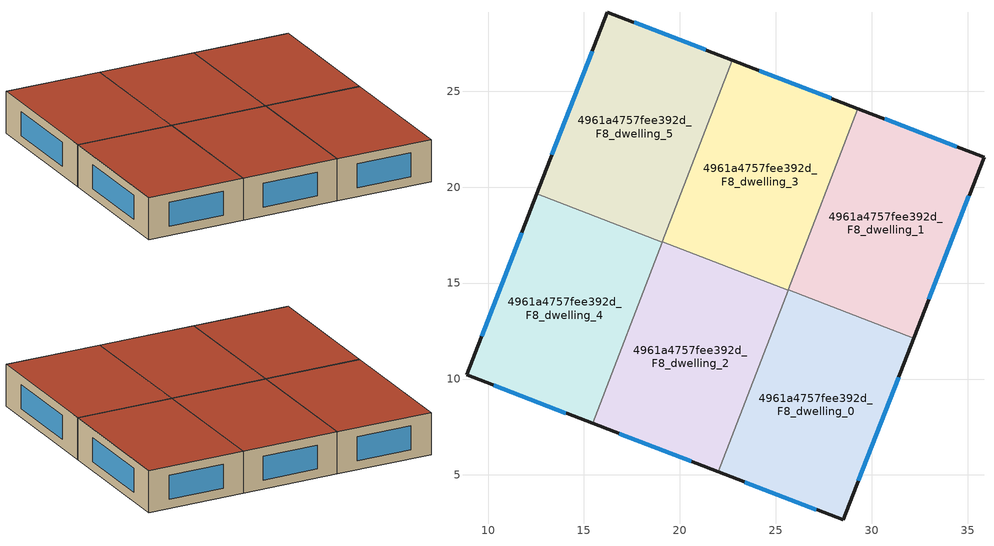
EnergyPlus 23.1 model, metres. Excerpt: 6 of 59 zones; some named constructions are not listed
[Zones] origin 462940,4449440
4961a4757fee392d_F8_dwelling_0
 floor to 4961a4757fee392d_F7_dwelling_0 (EU_floor_Construction): 32.18,12.13 28.5,2.66 21.99,5.16 25.64,14.65 z24
 wall outside (EU_wall_Construction): 21.99,5.16 28.5,2.66 32.18,12.13 z24:27
 wall to 4961a4757fee392d_F8_dwelling_1 (EU_wall_Construction): 32.18,12.13 25.64,14.65 z24:27
 wall to 4961a4757fee392d_F8_dwelling_2 (EU_wall_Construction): 25.63,14.63 21.99,5.16 z24:27
 wall to 4961a4757fee392d_F8_dwelling_3 (EU_wall_Construction): 25.64,14.65 25.63,14.63 z24:27
 window (EU_Window_Construction): 29.29,4.69 31.39,10.1 / 23.38,4.63 27.11,3.19 z24.64:26.36
 roof outside (EU_roof_Construction): 28.5,2.66 32.18,12.13 25.64,14.65 21.99,5.16 z27
4961a4757fee392d_F8_dwelling_1
 floor to 4961a4757fee392d_F7_dwelling_1 (EU_floor_Construction): 35.85,21.57 32.18,12.13 25.64,14.65 29.28,24.1 z24
 wall outside (EU_wall_Construction): 32.18,12.13 35.85,21.57 29.28,24.1 z24:27
 wall to 4961a4757fee392d_F8_dwelling_3 (EU_wall_Construction): 29.28,24.1 25.64,14.65 z24:27
 window (EU_Window_Construction): 32.97,14.15 35.06,19.55 / 34.44,22.11 30.68,23.56 z24.64:26.36
 roof outside (EU_roof_Construction): 32.18,12.13 35.85,21.57 29.28,24.1 25.64,14.65 z27
4961a4757fee392d_F8_dwelling_2
 floor to 4961a4757fee392d_F7_dwelling_2 (EU_floor_Construction): 25.63,14.63 21.99,5.16 15.45,7.68 19.09,17.15 z24
 wall outside (EU_wall_Construction): 15.45,7.68 21.99,5.16 z24:27
 wall to 4961a4757fee392d_F8_dwelling_3 (EU_wall_Construction): 25.63,14.63 19.09,17.15 z24:27
 wall to 4961a4757fee392d_F8_dwelling_4 (EU_wall_Construction): 19.08,17.13 15.45,7.68 z24:27
 wall to 4961a4757fee392d_F8_dwelling_5 (EU_wall_Construction): 19.09,17.15 19.08,17.13 z24:27
 window (EU_Window_Construction): 16.85,7.14 20.59,5.7 z24.64:26.36
 roof outside (EU_roof_Construction): 21.99,5.16 25.63,14.63 19.09,17.15 15.45,7.68 z27
4961a4757fee392d_F8_dwelling_3
 floor to 4961a4757fee392d_F7_dwelling_3 (EU_floor_Construction): 29.28,24.1 25.63,14.63 19.09,17.15 22.74,26.62 z24
 wall outside (EU_wall_Construction): 29.28,24.1 22.74,26.62 z24:27
 wall to 4961a4757fee392d_F8_dwelling_5 (EU_wall_Construction): 22.74,26.62 19.09,17.15 z24:27
 window (EU_Window_Construction): 27.88,24.64 24.14,26.08 z24.64:26.36
 roof outside (EU_roof_Construction): 25.63,14.63 29.28,24.1 22.74,26.62 19.09,17.15 z27
4961a4757fee392d_F8_dwelling_4
 floor to 4961a4757fee392d_F7_dwelling_4 (EU_floor_Construction): 19.08,17.13 15.45,7.68 8.88,10.21 12.54,19.65 z24
 wall outside (EU_wall_Construction): 12.54,19.65 8.88,10.21 15.45,7.68 z24:27
 wall to 4961a4757fee392d_F8_dwelling_5 (EU_wall_Construction): 19.08,17.13 12.54,19.65 z24:27
 window (EU_Window_Construction): 11.76,17.63 9.66,12.23 / 10.28,9.67 14.04,8.22 z24.64:26.36
 roof outside (EU_roof_Construction): 15.45,7.68 19.08,17.13 12.54,19.65 8.88,10.21 z27
4961a4757fee392d_F8_dwelling_5
 floor to 4961a4757fee392d_F7_dwelling_5 (EU_floor_Construction): 22.74,26.62 19.08,17.13 12.54,19.65 16.22,29.12 z24
 wall outside (EU_wall_Construction): 22.74,26.62 16.22,29.12 12.54,19.65 z24:27
 window (EU_Window_Construction): 15.43,27.09 13.33,21.68 / 21.34,27.15 17.62,28.59 z24.64:26.36
 roof outside (EU_roof_Construction): 19.08,17.13 22.74,26.62 16.22,29.12 12.54,19.65 z27
[SCHEDULE:FILE] Column Number=1; Rows to Skip at Top=0; Number of Hours of Data=8760; Column Separator=Comma; Interpolate to Timestep=No; Minutes per Item=60; Adjust Schedule for Daylight Savings=Yes
Name | File
EU_Step8_GainSchedule_4961a4757fee392d_F3_dwelling_5_f000 | ../../schedules/4961a4757fee392d/4961a4757fee392d_F3_dwelling_5_f000_gain.csv
EU_Step8_GainSchedule_4961a4757fee392d_F3_dwelling_6_f000 | ../../schedules/4961a4757fee392d/4961a4757fee392d_F3_dwelling_6_f000_gain.csv
EU_Step8_GainSchedule_4961a4757fee392d_F4_dwelling_0_f000 | ../../schedules/4961a4757fee392d/4961a4757fee392d_F4_dwelling_0_f000_gain.csv
EU_Step8_GainSchedule_4961a4757fee392d_F4_dwelling_1_f000 | ../../schedules/4961a4757fee392d/4961a4757fee392d_F4_dwelling_1_f000_gain.csv
EU_Step8_GainSchedule_4961a4757fee392d_F4_dwelling_2_f000 | ../../schedules/4961a4757fee392d/4961a4757fee392d_F4_dwelling_2_f000_gain.csv
EU_Step8_GainSchedule_4961a4757fee392d_F4_dwelling_3_f000 | ../../schedules/4961a4757fee392d/4961a4757fee392d_F4_dwelling_3_f000_gain.csv
EU_Step8_GainSchedule_4961a4757fee392d_F4_dwelling_4_f000 | ../../schedules/4961a4757fee392d/4961a4757fee392d_F4_dwelling_4_f000_gain.csv
EU_Step8_GainSchedule_4961a4757fee392d_F4_dwelling_5_f000 | ../../schedules/4961a4757fee392d/4961a4757fee392d_F4_dwelling_5_f000_gain.csv
EU_Step8_GainSchedule_4961a4757fee392d_F4_dwelling_6_f000 | ../../schedules/4961a4757fee392d/4961a4757fee392d_F4_dwelling_6_f000_gain.csv
